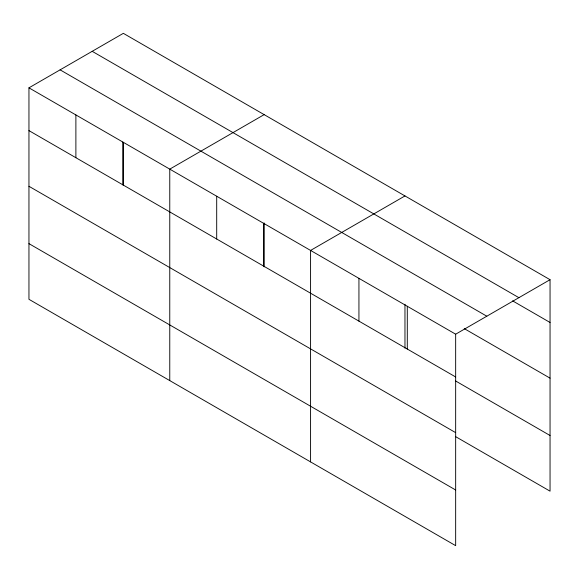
<?xml version="1.0" encoding="UTF-8"?>
<svg xmlns="http://www.w3.org/2000/svg" width="579" height="579" viewBox="0 0 579 579"><rect width="100%" height="100%" fill="white"/><g stroke="black" fill="none" stroke-linecap="round" stroke-linejoin="round"><path stroke-width="0.87" d="M28.95 87.834L455.659 334.192L455.659 545.664L28.95 299.307L28.95 87.834L123.341 33.336L550.05 279.693L550.05 491.166L455.673 436.675M264.154 114.635L169.763 169.133L169.763 380.606M404.967 195.934L310.576 250.432L310.576 461.904M455.659 334.192L550.05 279.693M92.191 51.321L518.9 297.678M512.61 300.863L550.05 322.474M60.1 69.849L486.809 316.206M464.249 328.611L550.05 378.145M28.95 130.615L455.659 376.972M455.673 381.011L550.05 435.502M28.95 186.286L455.659 432.643M28.95 243.643L455.659 489.993M407.298 306.269L407.298 349.057M404.967 304.243L404.967 348.153M358.937 278.347L358.937 321.135M264.154 222.944L264.154 266.854M263.64 223.328L263.64 266.116M216.698 196.23L216.698 239.018M123.341 142.543L123.341 185.555M122.828 142.036L122.828 184.817M75.885 114.932L75.885 157.72"/></g></svg>
